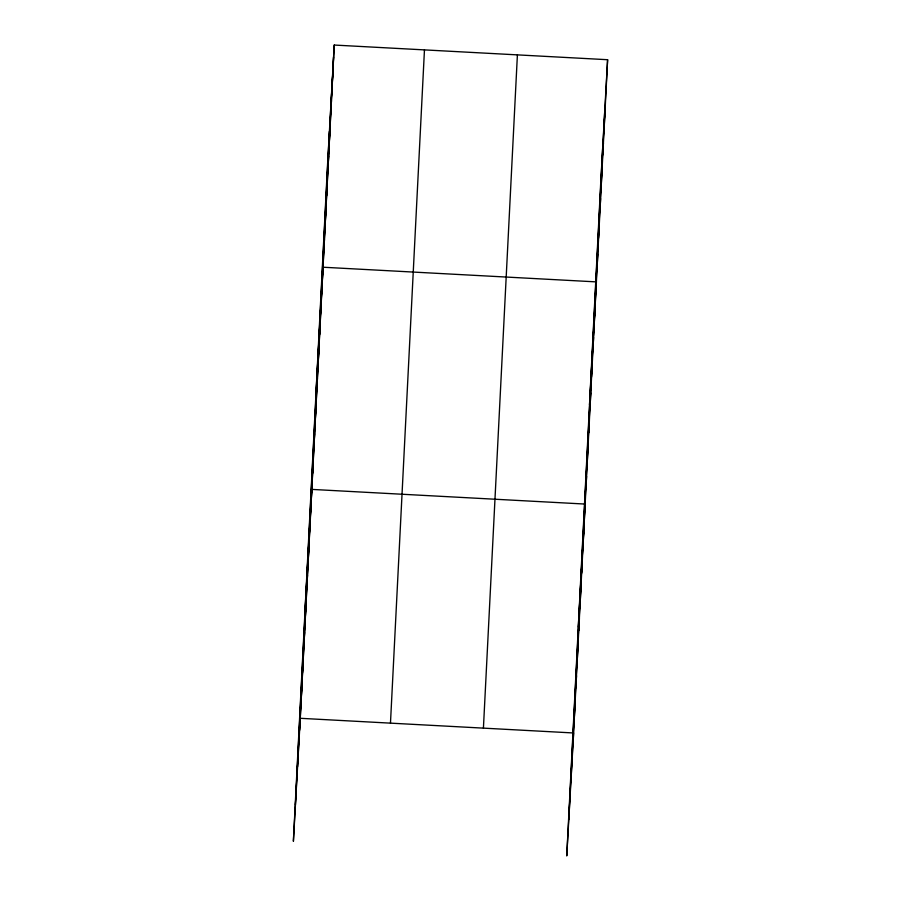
<?xml version="1.0" encoding="UTF-8"?>
<svg xmlns="http://www.w3.org/2000/svg" width="901" height="901" viewBox="0 0 901 901"><rect width="100%" height="100%" fill="white"/><g stroke="black" fill="none" stroke-linecap="round" stroke-linejoin="round"><path stroke-width="1.35" d="M295.438 804.649L329.417 131.388M297.544 766.897L331.534 93.636M299.594 730.26L333.573 57M334.248 45.05L327.367 168.025L293.388 841.286L300.27 718.3L334.248 45.05L607.612 59.714L572.957 744.924M390.471 723.143L424.461 49.893M483.42 728.132L517.399 54.882M568.801 819.313L602.78 146.052M570.907 781.561L604.898 108.311M332.176 84.773L332.841 72.823M330.78 112.546L331.444 100.597M327.975 168.093L328.64 156.132M329.372 140.319L330.036 128.37M326.567 195.855L327.232 183.905M325.171 223.628L325.835 211.679M323.763 251.402L324.439 239.452M316.161 390.201L323.031 267.225L596.394 281.889L589.524 404.864M319.562 334.721L320.227 322.772M318.154 362.495L318.83 350.534M316.758 390.268L317.422 378.307M313.953 445.804L314.618 433.854M315.35 418.03L316.026 406.081M312.557 473.577L313.221 461.627M304.943 612.376L311.814 489.401L585.188 504.064L578.307 627.04M309.707 529.968L310.372 518.007M308.266 558.575L308.93 546.625M305.371 615.8L306.036 603.85M306.813 587.193L307.489 575.243M303.93 644.418L304.594 632.468M302.488 673.024L303.153 661.075M301.035 701.642L301.711 689.693M607.612 59.714L600.73 182.7L566.752 855.95L573.633 732.975L300.27 718.3M604.143 127.21L604.808 115.26M602.735 154.983L603.411 143.034M601.339 182.757L602.003 170.807M598.534 238.303L599.199 226.342M599.931 210.53L600.607 198.58M597.126 266.065L597.802 254.116M594.322 321.612L594.998 309.662M591.529 377.159L592.194 365.209M592.926 349.385L593.59 337.436M590.121 404.932L590.786 392.982M588.725 432.705L589.389 420.756M587.317 460.479L587.981 448.518M585.92 488.241L586.585 476.291M583.071 544.632L583.735 532.682M581.629 573.239L582.294 561.289M580.188 601.857L580.852 589.907M578.735 630.475L579.411 618.514M575.852 687.7L576.516 675.75M577.293 659.082L577.958 647.132M574.41 716.306L575.075 704.357"/></g></svg>
